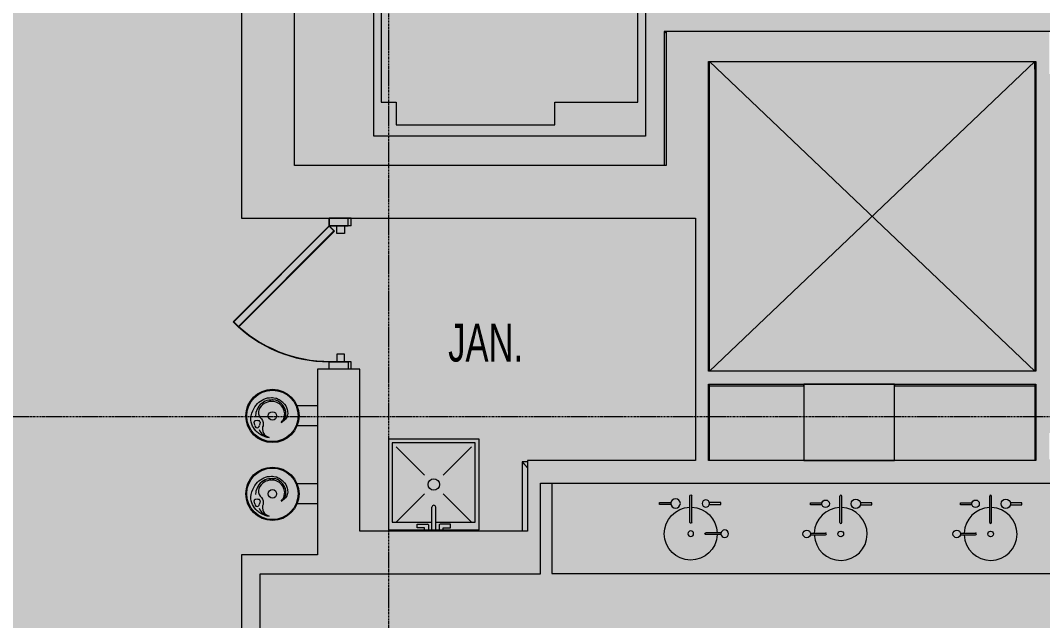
# Model space of a CAD drawing. Header units: inches. Extents: x -203 to 2070, y -968 to 768.
# Drawn here: x 497.1 to 768, y -267.4 to -108.4 of the extents above; entities that cross this region are included whole.
import ezdxf

# ---------------------------------------------------------------- set-up
doc = ezdxf.new("R2010")
doc.units = ezdxf.units.IN
doc.header["$MEASUREMENT"] = 0
doc.linetypes.add('Grid Line 1_2_', pattern=[0.875, 0.5, -0.125, 0.125, -0.125])
for name, color, linetype, lineweight in [('A-Anno-Bldg', 7, 'Continuous', 9), ('A-Bldg-Patt', 7, 'Continuous', 9), ('A-Cols-Bldg', 7, 'Continuous', 9), ('A-DETL-GENF', 92, 'Continuous', 9), ('A-DOOR', 31, 'Continuous', 13), ('A-Door-Exst', 7, 'Continuous', 9), ('A-DOOR-FRAM', 31, 'Continuous', 20), ('A-Flor-Evtr', 7, 'Continuous', 9), ('A-Flor-Pfix-Exst', 7, 'Continuous', 9), ('A-WALL', 113, 'Continuous', 13), ('A-Wall-Exst', 7, 'Continuous', 9), ('A-WALL-PATT', 111, 'Continuous', 13), ('I-WALL', 2, 'Continuous', 13), ('Jenner and Block 7fl_BB_dwg', 8, 'Continuous', 9), ('S-GRID', 1, 'Continuous', 9)]:
    doc.layers.add(name, color=color, linetype=linetype, lineweight=lineweight)
doc.styles.add('Arial Narrow_1', font='ARIALN.TTF', dxfattribs={"width": 0.8, "height": 10})

# ---------------------------------------------------------------- blocks, each defined once
blk = doc.blocks.new('Jenner and Block 7fl_BB_dwg_sink-flat-4-5551905-LEVEL 7 - POWER _ SIGNAL')
at = {"layer": 'A-Flor-Pfix-Exst'}
for p, q in [((8.03, -9.75), (4, -9.75)), ((8.03, -10.25), (4, -10.25)), ((-0.25, -13), (-0.25, -20)), ((0.25, -13), (0.25, -20))]:
    blk.add_line(p, q, dxfattribs=at)
at = {"layer": 'A-Flor-Pfix-Exst', "flags": 128}
for points in [[(-5.22, -17.75), (-8.25, -17.75), (-8.25, -18.25), (-5.22, -18.25)], [(4.97, -17.75), (8, -17.75), (8, -18.25), (4.97, -18.25)]]:
    blk.add_lwpolyline(points, dxfattribs=at)
at = {"layer": 'A-Flor-Pfix-Exst'}
for centre, radius in [((0, -10), 0.75), ((9, -10), 1), ((-4, -18), 1.25), ((4, -18), 1)]:
    blk.add_circle(centre, radius, dxfattribs=at)
for centre, radius, start, end in [((0, -10), 7, 2.0467, 267.9533), ((0, -10), 7, 272.0467, 357.9533), ((4, -10), 0.25, 90, 270), ((0, -13), 0.25, 360, 180), ((0, -20), 0.25, 180, 360)]:
    blk.add_arc(centre, radius, start, end, dxfattribs=at)
blk = doc.blocks.new('Jenner and Block 7fl_BB_dwg_sink-flat-4-5551906-LEVEL 7 - POWER _ SIGNAL')
at = {"layer": 'A-Flor-Pfix-Exst'}
for p, q in [((8.03, -9.75), (4, -9.75)), ((8.03, -10.25), (4, -10.25)), ((-0.25, -13), (-0.25, -20)), ((0.25, -13), (0.25, -20))]:
    blk.add_line(p, q, dxfattribs=at)
at = {"layer": 'A-Flor-Pfix-Exst', "flags": 128}
for points in [[(-5.22, -17.75), (-8.25, -17.75), (-8.25, -18.25), (-5.22, -18.25)], [(4.97, -17.75), (8, -17.75), (8, -18.25), (4.97, -18.25)]]:
    blk.add_lwpolyline(points, dxfattribs=at)
at = {"layer": 'A-Flor-Pfix-Exst'}
for centre, radius in [((0, -10), 0.75), ((9, -10), 1), ((-4, -18), 1.25), ((4, -18), 1)]:
    blk.add_circle(centre, radius, dxfattribs=at)
for centre, radius, start, end in [((0, -10), 7, 2.0467, 267.9533), ((0, -10), 7, 272.0467, 357.9533), ((4, -10), 0.25, 90, 270), ((0, -13), 0.25, 360, 180), ((0, -20), 0.25, 180, 360)]:
    blk.add_arc(centre, radius, start, end, dxfattribs=at)
blk = doc.blocks.new('Jenner and Block 7fl_BB_dwg-4985401-LEVEL 7 - POWER _ SIGNAL')
at = {"layer": 'A-Bldg-Patt'}
blk.add_hatch(color=256, dxfattribs=at).paths.add_polyline_path([(728.74, -224.99), (728.74, -204.81), (704.74, -204.81), (704.74, -224.99)], flags=0)
for p, q in [((728.74, -204.81), (704.74, -204.81)), ((704.74, -204.81), (704.74, -224.99)), ((728.74, -224.99), (728.74, -204.81)), ((704.74, -224.99), (728.74, -224.99))]:
    blk.add_line(p, q, dxfattribs=at)
at = {"layer": 'A-Cols-Bldg'}
for p, q in [((704.74, -204.81), (704.74, -224.99)), ((728.74, -224.99), (728.74, -204.81))]:
    blk.add_line(p, q, dxfattribs=at)
at = {"layer": 'A-Door-Exst'}
for p, q in [((583.97, -162.84), (583.97, -160.84)), ((583.97, -198.84), (583.97, -200.84))]:
    blk.add_line(p, q, dxfattribs=at)
at = {"layer": 'A-Door-Exst', "flags": 128}
for points in [[(578.97, -160.84), (578.97, -162.84), (583.97, -162.84)], [(582.97, -162.84), (582.97, -164.84), (580.97, -164.84), (580.97, -162.84), (582.97, -162.84)], [(582.97, -198.84), (582.97, -196.84), (580.97, -196.84), (580.97, -198.84), (582.97, -198.84)], [(578.97, -200.84), (578.97, -198.84), (583.97, -198.84)]]:
    blk.add_lwpolyline(points, dxfattribs=at)
blk.add_lwpolyline([(578.97, -162.84), (580.38, -164.26), (554.92, -189.71), (553.51, -188.3)], close=True, dxfattribs=at)
at = {"layer": 'A-Door-Exst'}
blk.add_arc((578.97, -162.84), 36, 225.0003, 270.0003, dxfattribs=at)
at = {"layer": 'A-Flor-Evtr'}
for p, q in [((662.73, -24.34), (662.73, -139.09)), ((765.98, -119.34), (679.73, -201.31)), ((765.98, -201.31), (679.73, -119.34))]:
    blk.add_line(p, q, dxfattribs=at)
at = {"layer": 'A-Flor-Evtr', "flags": 128}
for points in [[(662.73, -139.09), (590.73, -139.09), (590.73, -24.34)], [(617.73, -24.34), (617.73, -27.09), (596.73, -27.09), (596.73, -33.09), (592.73, -33.09), (592.73, -130.09), (596.73, -130.09), (596.73, -136.09), (638.73, -136.09), (638.73, -130.09), (660.73, -130.09), (660.73, -33.09), (638.73, -33.09), (638.73, -27.09), (617.73, -27.09), (617.73, -24.34)]]:
    blk.add_lwpolyline(points, dxfattribs=at)
at = {"layer": 'A-Flor-Pfix-Exst'}
for p, q in [((570.42, -210.46), (575.84, -210.46)), ((559.23, -215.67), (559.05, -214.8)), ((560.62, -214.8), (560.46, -215.67)), ((566.21, -214.96), (566.5, -214.59)), ((570.5, -215.71), (575.84, -215.71)), ((604.19, -228.88), (596.66, -221.35)), ((616.66, -221.35), (609.14, -228.88)), ((570.42, -231.09), (575.84, -231.09)), ((559.23, -236.5), (559.05, -235.63)), ((560.62, -235.63), (560.46, -236.5)), ((566.21, -235.79), (566.5, -235.42)), ((604.19, -233.82), (596.66, -241.35)), ((616.66, -241.35), (609.14, -233.82)), ((570.5, -236.34), (575.84, -236.34)), ((606.16, -243.35), (606.16, -237.35)), ((607.16, -243.35), (607.16, -237.35)), ((605.22, -242.07), (605.22, -243.35)), ((608.1, -242.07), (608.1, -243.35))]:
    blk.add_line(p, q, dxfattribs=at)
at = {"layer": 'A-Flor-Pfix-Exst', "flags": 128}
for points in [[(561.61, -208.73), (562.08, -208.53), (562.59, -208.41), (562.81, -208.37), (563.09, -208.36), (563.69, -208.33), (563.94, -208.34), (564.3, -208.39), (564.79, -208.46), (564.96, -208.51), (565.41, -208.71), (565.69, -208.84), (565.95, -208.99), (566.39, -209.32), (566.65, -209.56), (566.78, -209.68), (567.14, -210.08)], [(558.4, -212.49), (558.68, -211.83), (558.97, -211.3), (559.18, -210.92), (559.27, -210.77), (559.6, -210.31), (559.95, -209.91), (560.33, -209.55), (560.73, -209.25), (561.17, -208.97), (561.61, -208.73)], [(564.77, -209.05), (564.64, -209.01), (564.03, -208.96), (563.88, -208.95), (563.46, -208.97), (562.91, -209), (562.39, -209.12), (561.96, -209.27), (561.49, -209.53), (561.05, -209.85), (560.66, -210.18), (560.31, -210.58), (560, -211.08), (559.73, -211.63), (559.66, -211.8), (559.5, -212.3), (559.47, -212.48), (559.39, -213.14)], [(560.54, -211.01), (560.33, -211.45), (560.28, -211.57)], [(561.68, -209.9), (561.25, -210.22), (560.89, -210.58), (560.54, -211.01)], [(566.5, -214.59), (566.61, -214.42), (566.8, -214.09), (566.99, -213.62), (567.04, -213.46), (567.13, -212.97), (567.15, -212.58), (567.14, -212.39), (567.05, -211.86), (566.87, -211.37), (566.64, -210.94), (566.33, -210.52), (565.93, -210.15), (565.77, -210.02), (565.46, -209.82), (564.93, -209.55), (564.23, -209.34), (563.66, -209.34), (563.11, -209.38), (562.59, -209.5), (562.12, -209.67), (561.68, -209.9)], [(567.14, -210.08), (567.41, -210.52), (567.62, -210.95), (567.8, -211.45), (567.9, -211.85), (567.91, -211.99), (567.94, -212.55), (567.88, -212.88), (567.82, -213.17), (567.68, -213.52), (567.35, -214.02), (566.99, -214.42), (566.6, -214.76), (566.21, -214.96), (566.56, -214.68), (566.9, -214.26), (567.22, -213.78), (567.38, -213.42), (567.44, -213.12), (567.48, -212.79), (567.43, -212.24), (567.41, -212), (567.33, -211.7), (567.15, -211.21), (566.94, -210.77), (566.65, -210.34), (566.3, -209.96), (565.88, -209.61), (565.38, -209.3), (564.77, -209.05)], [(558.63, -215.85), (558.42, -215.37), (558.27, -214.87), (558.18, -214.33), (558.15, -214.07), (558.15, -213.76), (558.23, -213.16), (558.4, -212.49)], [(560.28, -211.57), (560.2, -212.09), (560.23, -212.66), (560.38, -213.16), (560.63, -213.6), (560.98, -213.99), (561.25, -214.43), (561.41, -214.88), (561.44, -215.48), (561.4, -215.78), (561.31, -216.11), (561.28, -216.61), (561.27, -216.7), (561.33, -217.28), (561.5, -217.77), (561.83, -218.18), (562.3, -218.52), (562.83, -218.8), (563.03, -218.93), (562.66, -218.89), (562.48, -218.86), (561.95, -218.69), (561.79, -218.64), (561.35, -218.44), (561, -218.26), (560.8, -218.16), (560.33, -217.82), (560.09, -217.64), (559.87, -217.46), (559.5, -217.1)], [(559.5, -217.1), (559.17, -216.69), (558.87, -216.26), (558.63, -215.85)], [(607.16, -241.35), (617.66, -241.35), (617.66, -220.35), (595.66, -220.35), (595.66, -241.35), (606.16, -241.35)], [(562.3, -239.35), (562.83, -239.64), (563.03, -239.76), (562.66, -239.72), (562.48, -239.69), (561.95, -239.53), (561.79, -239.47), (561.35, -239.27), (561, -239.09), (560.8, -238.99), (560.33, -238.65), (560.09, -238.47), (559.87, -238.29), (559.5, -237.93), (559.17, -237.53), (558.87, -237.09), (558.63, -236.68), (558.42, -236.2), (558.27, -235.7), (558.18, -235.17), (558.15, -234.9), (558.15, -234.59), (558.23, -233.99), (558.4, -233.32), (558.68, -232.66), (558.97, -232.13), (559.18, -231.75), (559.27, -231.61), (559.6, -231.14), (559.95, -230.74), (560.33, -230.38), (560.73, -230.08)], [(565.95, -229.82), (566.39, -230.16), (566.65, -230.39), (566.78, -230.51), (567.14, -230.91), (567.41, -231.35), (567.62, -231.79), (567.8, -232.29), (567.9, -232.69), (567.91, -232.82), (567.94, -233.38), (567.88, -233.71), (567.82, -234), (567.68, -234.36), (567.35, -234.85), (566.99, -235.25), (566.6, -235.59), (566.21, -235.79), (566.56, -235.51), (566.9, -235.09), (567.22, -234.61), (567.38, -234.25), (567.44, -233.95), (567.48, -233.62), (567.43, -233.07), (567.41, -232.83), (567.33, -232.53), (567.15, -232.05), (566.94, -231.6), (566.65, -231.18), (566.3, -230.8), (565.88, -230.44), (565.38, -230.13), (564.77, -229.88), (564.64, -229.84), (564.03, -229.8), (563.88, -229.78), (563.46, -229.8), (562.91, -229.83), (562.39, -229.95), (561.96, -230.1), (561.49, -230.36), (561.05, -230.68), (560.66, -231.02), (560.31, -231.42), (560, -231.91), (559.73, -232.46), (559.66, -232.63), (559.5, -233.13), (559.47, -233.31), (559.39, -233.97)], [(566.5, -235.42), (566.61, -235.26), (566.8, -234.92), (566.99, -234.45), (567.04, -234.3), (567.13, -233.81), (567.15, -233.41), (567.14, -233.23), (567.05, -232.69), (566.87, -232.2), (566.64, -231.77), (566.33, -231.35), (565.93, -230.99), (565.77, -230.85), (565.46, -230.65), (564.93, -230.38), (564.23, -230.17), (563.66, -230.17), (563.11, -230.21), (562.59, -230.33), (562.12, -230.5), (561.68, -230.74), (561.25, -231.05), (560.89, -231.41), (560.54, -231.85), (560.33, -232.28), (560.28, -232.4), (560.2, -232.92), (560.23, -233.49), (560.38, -233.99), (560.63, -234.44), (560.98, -234.83), (561.25, -235.27), (561.41, -235.71), (561.44, -236.31), (561.4, -236.61), (561.31, -236.95), (561.28, -237.45), (561.27, -237.53), (561.33, -238.11), (561.5, -238.6), (561.83, -239.01), (562.3, -239.35)], [(560.73, -230.08), (561.17, -229.8), (561.61, -229.56), (562.08, -229.36), (562.59, -229.24)], [(562.59, -229.24), (562.81, -229.21), (563.09, -229.19), (563.69, -229.16), (563.94, -229.17), (564.3, -229.22), (564.79, -229.3), (564.96, -229.34), (565.41, -229.54), (565.69, -229.67), (565.95, -229.82)], [(637.98, -230.99), (637.98, -254.95), (790.98, -254.95)], [(604.22, -243.35), (604.22, -242.85), (602.22, -242.85), (602.22, -241.85), (605, -241.85)], [(609.1, -243.35), (609.1, -242.85), (611.1, -242.85), (611.1, -241.85), (608.32, -241.85)]]:
    blk.add_lwpolyline(points, dxfattribs=at)
blk.add_lwpolyline([(594.66, -219.35), (594.66, -243.35), (618.66, -243.35), (618.66, -219.35)], close=True, dxfattribs=at)
at = {"layer": 'A-Flor-Pfix-Exst'}
for centre, radius in [((563.9, -213.18), 7.06), ((563.9, -213.18), 6.81), ((563.9, -213.18), 1.12), ((563.9, -233.81), 7.06), ((563.9, -233.81), 6.81), ((606.66, -231.35), 1.5), ((563.9, -233.81), 1.12)]:
    blk.add_circle(centre, radius, dxfattribs=at)
for centre, radius, start, end in [((559.3, -214.75), 0.25, 107.3221, 191.1821), ((559.83, -216.46), 2.04, 72.5832, 107.3221), ((559.84, -215.69), 0.615, 178.7302, 1.2698), ((560.37, -214.75), 0.25, 349.6192, 72.5832), ((563.81, -215.24), 3.77, 204.5495, 258.0105), ((559.3, -235.58), 0.25, 107.3221, 191.1821), ((559.83, -237.3), 2.04, 72.5832, 107.3221), ((560.37, -235.59), 0.25, 349.6192, 72.5832), ((559.84, -236.52), 0.615, 178.7302, 1.2698), ((563.81, -236.08), 3.77, 204.5495, 258.0105), ((606.66, -237.35), 0.5, 0, 180), ((605, -242.07), 0.215, 360, 90), ((608.32, -242.07), 0.215, 90, 180)]:
    blk.add_arc(centre, radius, start, end, dxfattribs=at)
at = {"layer": 'A-Wall-Exst'}
blk.add_line((765.98, -119.34), (765.98, -201.31), dxfattribs=at)
at = {"layer": 'A-Wall-Exst', "flags": 128}
for points in [[(668.23, -111.34), (667.73, -111.34), (667.73, -146.84)], [(679.48, -160.84), (679.73, -160.84), (679.73, -119.34)], [(765.98, -119.34), (765.98, -121.34), (766.24, -121.34)], [(679.73, -201.31), (679.73, -160.84), (679.48, -160.84)], [(679.73, -224.99), (679.73, -205.22), (704.74, -205.22), (704.74, -204.81)], [(728.74, -204.81), (728.74, -205.2), (765.98, -205.2), (765.98, -217.72), (765.98, -224.99)], [(631.48, -225.31), (630.11, -225.31), (630.11, -243.74)]]:
    blk.add_lwpolyline(points, dxfattribs=at)
at = {"layer": 'A-WALL-PATT', "color": 7, "lineweight": 9}
for p, q in [((765.98, -121.34), (765.98, -119.34)), ((679.48, -160.84), (679.73, -160.84)), ((704.74, -204.81), (704.74, -205.22)), ((728.74, -205.2), (728.74, -204.81))]:
    blk.add_line(p, q, dxfattribs=at)
at = {"layer": 'A-WALL-PATT', "color": 7, "lineweight": 9, "flags": 128}
for points in [[(668.23, -111.68), (667.73, -111.34)], [(679.48, -160.55), (679.73, -160.84)], [(679.59, -204.81), (679.73, -205.22)], [(766.12, -204.81), (765.98, -205.2)], [(766.24, -217.89), (765.98, -217.72)]]:
    blk.add_lwpolyline(points, close=True, dxfattribs=at)
blk.add_lwpolyline([(631.46, -226.88), (630.11, -225.31), (631.48, -226.9)], dxfattribs=at)
at = {"extrusion": (0, 0, -1), "zscale": -1, "rotation": 180.0029190220061}
blk.add_blockref('Jenner and Block 7fl_BB_dwg_sink-flat-4-5551906-LEVEL 7 - POWER _ SIGNAL', (-674.75, -254.37), dxfattribs=at)
at = {"rotation": 180.0029190220061}
for p in [(714.5, -254.45), (754.23, -254.45)]:
    blk.add_blockref('Jenner and Block 7fl_BB_dwg_sink-flat-4-5551905-LEVEL 7 - POWER _ SIGNAL', p, dxfattribs=at)
at = {"layer": 'A-Anno-Bldg', "insert": (610.48, -188.77), "char_height": 10, "width": 23.5536, "attachment_point": 1, "line_spacing_factor": 0.968573, "style": 'Arial Narrow_1'}
blk.add_mtext('JAN.', dxfattribs=at)
blk = doc.blocks.new('Single Flush - OTJ_SOLIDFLUSH_ALUM-5493999-LEVEL 7 - POWER _ SIGNAL')
at = {"layer": 'A-DOOR', "color": 8, "lineweight": 20}
for p, q in [((-7.42, 27.82), (-8.65, 26.59)), ((17.91, 2.5), (-7.42, 27.82)), ((-8.65, 26.59), (16.67, 1.26)), ((16.67, 1.26), (17.91, 2.5))]:
    blk.add_line(p, q, dxfattribs=at)
at = {"layer": 'A-DOOR', "color": 55, "lineweight": 9}
blk.add_arc((17.91, 2.5), 35.81, 135, 180.5, dxfattribs=at)
at = {"layer": 'A-DOOR-FRAM', "color": 8}
for p, q in [((-20, -3.25), (-20, 2.5)), ((-20, 2.5), (-18, 2.5)), ((-18, -3.25), (-18, 2.5)), ((18, -3.25), (18, 2.5)), ((18, 2.5), (20, 2.5)), ((20, -3.25), (20, 2.5)), ((-20, -3.25), (-18, -3.25)), ((18, -3.25), (20, -3.25))]:
    blk.add_line(p, q, dxfattribs=at)
blk = doc.blocks.new('Jenner and Block 7fl_BB_dwg-V54-LEVEL 7 - POWER _ SIGNAL')
at = {"layer": 'A-Bldg-Patt'}
blk.add_hatch(color=256, dxfattribs=at).paths.add_polyline_path([(728.74, -224.99), (728.74, -204.81), (704.74, -204.81), (704.74, -224.99)], flags=0)
for p, q in [((728.74, -204.81), (704.74, -204.81)), ((704.74, -204.81), (704.74, -224.99)), ((728.74, -224.99), (728.74, -204.81)), ((704.74, -224.99), (728.74, -224.99))]:
    blk.add_line(p, q, dxfattribs=at)
at = {"layer": 'A-Cols-Bldg'}
for p, q in [((704.74, -204.81), (704.74, -224.99)), ((728.74, -224.99), (728.74, -204.81))]:
    blk.add_line(p, q, dxfattribs=at)
at = {"layer": 'A-Door-Exst'}
for p, q in [((583.97, -162.84), (583.97, -160.84)), ((583.97, -198.84), (583.97, -200.84))]:
    blk.add_line(p, q, dxfattribs=at)
at = {"layer": 'A-Door-Exst', "flags": 128}
for points in [[(578.97, -160.84), (578.97, -162.84), (583.97, -162.84)], [(582.97, -162.84), (582.97, -164.84), (580.97, -164.84), (580.97, -162.84), (582.97, -162.84)], [(582.97, -198.84), (582.97, -196.84), (580.97, -196.84), (580.97, -198.84), (582.97, -198.84)], [(578.97, -200.84), (578.97, -198.84), (583.97, -198.84)]]:
    blk.add_lwpolyline(points, dxfattribs=at)
blk.add_lwpolyline([(578.97, -162.84), (580.38, -164.26), (554.92, -189.71), (553.51, -188.3)], close=True, dxfattribs=at)
at = {"layer": 'A-Door-Exst'}
blk.add_arc((578.97, -162.84), 36, 225.0003, 270.0003, dxfattribs=at)
at = {"layer": 'A-Flor-Evtr'}
for p, q in [((662.73, -24.34), (662.73, -139.09)), ((765.98, -119.34), (679.73, -201.31)), ((765.98, -201.31), (679.73, -119.34))]:
    blk.add_line(p, q, dxfattribs=at)
at = {"layer": 'A-Flor-Evtr', "flags": 128}
for points in [[(662.73, -139.09), (590.73, -139.09), (590.73, -24.34)], [(617.73, -24.34), (617.73, -27.09), (596.73, -27.09), (596.73, -33.09), (592.73, -33.09), (592.73, -130.09), (596.73, -130.09), (596.73, -136.09), (638.73, -136.09), (638.73, -130.09), (660.73, -130.09), (660.73, -33.09), (638.73, -33.09), (638.73, -27.09), (617.73, -27.09), (617.73, -24.34)]]:
    blk.add_lwpolyline(points, dxfattribs=at)
at = {"layer": 'A-Flor-Pfix-Exst'}
for p, q in [((570.42, -210.46), (575.84, -210.46)), ((559.23, -215.67), (559.05, -214.8)), ((560.62, -214.8), (560.46, -215.67)), ((566.21, -214.96), (566.5, -214.59)), ((570.5, -215.71), (575.84, -215.71)), ((604.19, -228.88), (596.66, -221.35)), ((616.66, -221.35), (609.14, -228.88)), ((570.42, -231.09), (575.84, -231.09)), ((559.23, -236.5), (559.05, -235.63)), ((560.62, -235.63), (560.46, -236.5)), ((566.21, -235.79), (566.5, -235.42)), ((604.19, -233.82), (596.66, -241.35)), ((616.66, -241.35), (609.14, -233.82)), ((570.5, -236.34), (575.84, -236.34)), ((606.16, -243.35), (606.16, -237.35)), ((607.16, -243.35), (607.16, -237.35)), ((605.22, -242.07), (605.22, -243.35)), ((608.1, -242.07), (608.1, -243.35))]:
    blk.add_line(p, q, dxfattribs=at)
at = {"layer": 'A-Flor-Pfix-Exst', "flags": 128}
for points in [[(561.61, -208.73), (562.08, -208.53), (562.59, -208.41), (562.81, -208.37), (563.09, -208.36), (563.69, -208.33), (563.94, -208.34), (564.3, -208.39), (564.79, -208.46), (564.96, -208.51), (565.41, -208.71), (565.69, -208.84), (565.95, -208.99), (566.39, -209.32), (566.65, -209.56), (566.78, -209.68), (567.14, -210.08)], [(558.4, -212.49), (558.68, -211.83), (558.97, -211.3), (559.18, -210.92), (559.27, -210.77), (559.6, -210.31), (559.95, -209.91), (560.33, -209.55), (560.73, -209.25), (561.17, -208.97), (561.61, -208.73)], [(564.77, -209.05), (564.64, -209.01), (564.03, -208.96), (563.88, -208.95), (563.46, -208.97), (562.91, -209), (562.39, -209.12), (561.96, -209.27), (561.49, -209.53), (561.05, -209.85), (560.66, -210.18), (560.31, -210.58), (560, -211.08), (559.73, -211.63), (559.66, -211.8), (559.5, -212.3), (559.47, -212.48), (559.39, -213.14)], [(560.54, -211.01), (560.33, -211.45), (560.28, -211.57)], [(561.68, -209.9), (561.25, -210.22), (560.89, -210.58), (560.54, -211.01)], [(566.5, -214.59), (566.61, -214.42), (566.8, -214.09), (566.99, -213.62), (567.04, -213.46), (567.13, -212.97), (567.15, -212.58), (567.14, -212.39), (567.05, -211.86), (566.87, -211.37), (566.64, -210.94), (566.33, -210.52), (565.93, -210.15), (565.77, -210.02), (565.46, -209.82), (564.93, -209.55), (564.23, -209.34), (563.66, -209.34), (563.11, -209.38), (562.59, -209.5), (562.12, -209.67), (561.68, -209.9)], [(567.14, -210.08), (567.41, -210.52), (567.62, -210.95), (567.8, -211.45), (567.9, -211.85), (567.91, -211.99), (567.94, -212.55), (567.88, -212.88), (567.82, -213.17), (567.68, -213.52), (567.35, -214.02), (566.99, -214.42), (566.6, -214.76), (566.21, -214.96), (566.56, -214.68), (566.9, -214.26), (567.22, -213.78), (567.38, -213.42), (567.44, -213.12), (567.48, -212.79), (567.43, -212.24), (567.41, -212), (567.33, -211.7), (567.15, -211.21), (566.94, -210.77), (566.65, -210.34), (566.3, -209.96), (565.88, -209.61), (565.38, -209.3), (564.77, -209.05)], [(558.63, -215.85), (558.42, -215.37), (558.27, -214.87), (558.18, -214.33), (558.15, -214.07), (558.15, -213.76), (558.23, -213.16), (558.4, -212.49)], [(560.28, -211.57), (560.2, -212.09), (560.23, -212.66), (560.38, -213.16), (560.63, -213.6), (560.98, -213.99), (561.25, -214.43), (561.41, -214.88), (561.44, -215.48), (561.4, -215.78), (561.31, -216.11), (561.28, -216.61), (561.27, -216.7), (561.33, -217.28), (561.5, -217.77), (561.83, -218.18), (562.3, -218.52), (562.83, -218.8), (563.03, -218.93), (562.66, -218.89), (562.48, -218.86), (561.95, -218.69), (561.79, -218.64), (561.35, -218.44), (561, -218.26), (560.8, -218.16), (560.33, -217.82), (560.09, -217.64), (559.87, -217.46), (559.5, -217.1)], [(559.5, -217.1), (559.17, -216.69), (558.87, -216.26), (558.63, -215.85)], [(607.16, -241.35), (617.66, -241.35), (617.66, -220.35), (595.66, -220.35), (595.66, -241.35), (606.16, -241.35)], [(562.3, -239.35), (562.83, -239.64), (563.03, -239.76), (562.66, -239.72), (562.48, -239.69), (561.95, -239.53), (561.79, -239.47), (561.35, -239.27), (561, -239.09), (560.8, -238.99), (560.33, -238.65), (560.09, -238.47), (559.87, -238.29), (559.5, -237.93), (559.17, -237.53), (558.87, -237.09), (558.63, -236.68), (558.42, -236.2), (558.27, -235.7), (558.18, -235.17), (558.15, -234.9), (558.15, -234.59), (558.23, -233.99), (558.4, -233.32), (558.68, -232.66), (558.97, -232.13), (559.18, -231.75), (559.27, -231.61), (559.6, -231.14), (559.95, -230.74), (560.33, -230.38), (560.73, -230.08)], [(565.95, -229.82), (566.39, -230.16), (566.65, -230.39), (566.78, -230.51), (567.14, -230.91), (567.41, -231.35), (567.62, -231.79), (567.8, -232.29), (567.9, -232.69), (567.91, -232.82), (567.94, -233.38), (567.88, -233.71), (567.82, -234), (567.68, -234.36), (567.35, -234.85), (566.99, -235.25), (566.6, -235.59), (566.21, -235.79), (566.56, -235.51), (566.9, -235.09), (567.22, -234.61), (567.38, -234.25), (567.44, -233.95), (567.48, -233.62), (567.43, -233.07), (567.41, -232.83), (567.33, -232.53), (567.15, -232.05), (566.94, -231.6), (566.65, -231.18), (566.3, -230.8), (565.88, -230.44), (565.38, -230.13), (564.77, -229.88), (564.64, -229.84), (564.03, -229.8), (563.88, -229.78), (563.46, -229.8), (562.91, -229.83), (562.39, -229.95), (561.96, -230.1), (561.49, -230.36), (561.05, -230.68), (560.66, -231.02), (560.31, -231.42), (560, -231.91), (559.73, -232.46), (559.66, -232.63), (559.5, -233.13), (559.47, -233.31), (559.39, -233.97)], [(566.5, -235.42), (566.61, -235.26), (566.8, -234.92), (566.99, -234.45), (567.04, -234.3), (567.13, -233.81), (567.15, -233.41), (567.14, -233.23), (567.05, -232.69), (566.87, -232.2), (566.64, -231.77), (566.33, -231.35), (565.93, -230.99), (565.77, -230.85), (565.46, -230.65), (564.93, -230.38), (564.23, -230.17), (563.66, -230.17), (563.11, -230.21), (562.59, -230.33), (562.12, -230.5), (561.68, -230.74), (561.25, -231.05), (560.89, -231.41), (560.54, -231.85), (560.33, -232.28), (560.28, -232.4), (560.2, -232.92), (560.23, -233.49), (560.38, -233.99), (560.63, -234.44), (560.98, -234.83), (561.25, -235.27), (561.41, -235.71), (561.44, -236.31), (561.4, -236.61), (561.31, -236.95), (561.28, -237.45), (561.27, -237.53), (561.33, -238.11), (561.5, -238.6), (561.83, -239.01), (562.3, -239.35)], [(560.73, -230.08), (561.17, -229.8), (561.61, -229.56), (562.08, -229.36), (562.59, -229.24)], [(562.59, -229.24), (562.81, -229.21), (563.09, -229.19), (563.69, -229.16), (563.94, -229.17), (564.3, -229.22), (564.79, -229.3), (564.96, -229.34), (565.41, -229.54), (565.69, -229.67), (565.95, -229.82)], [(637.98, -230.99), (637.98, -254.95), (790.98, -254.95)], [(604.22, -243.35), (604.22, -242.85), (602.22, -242.85), (602.22, -241.85), (605, -241.85)], [(609.1, -243.35), (609.1, -242.85), (611.1, -242.85), (611.1, -241.85), (608.32, -241.85)]]:
    blk.add_lwpolyline(points, dxfattribs=at)
blk.add_lwpolyline([(594.66, -219.35), (594.66, -243.35), (618.66, -243.35), (618.66, -219.35)], close=True, dxfattribs=at)
at = {"layer": 'A-Flor-Pfix-Exst'}
for centre, radius in [((563.9, -213.18), 7.06), ((563.9, -213.18), 6.81), ((563.9, -213.18), 1.12), ((563.9, -233.81), 7.06), ((563.9, -233.81), 6.81), ((606.66, -231.35), 1.5), ((563.9, -233.81), 1.12)]:
    blk.add_circle(centre, radius, dxfattribs=at)
for centre, radius, start, end in [((559.3, -214.75), 0.25, 107.3221, 191.1821), ((559.83, -216.46), 2.04, 72.5832, 107.3221), ((559.84, -215.69), 0.615, 178.7302, 1.2698), ((560.37, -214.75), 0.25, 349.6192, 72.5832), ((563.81, -215.24), 3.77, 204.5495, 258.0105), ((559.3, -235.58), 0.25, 107.3221, 191.1821), ((559.83, -237.3), 2.04, 72.5832, 107.3221), ((560.37, -235.59), 0.25, 349.6192, 72.5832), ((559.84, -236.52), 0.615, 178.7302, 1.2698), ((563.81, -236.08), 3.77, 204.5495, 258.0105), ((606.66, -237.35), 0.5, 0, 180), ((605, -242.07), 0.215, 360, 90), ((608.32, -242.07), 0.215, 90, 180)]:
    blk.add_arc(centre, radius, start, end, dxfattribs=at)
at = {"layer": 'A-Wall-Exst'}
blk.add_line((765.98, -119.34), (765.98, -201.31), dxfattribs=at)
at = {"layer": 'A-Wall-Exst', "flags": 128}
for points in [[(668.23, -111.34), (667.73, -111.34), (667.73, -146.84)], [(679.48, -160.84), (679.73, -160.84), (679.73, -119.34)], [(765.98, -119.34), (765.98, -121.34), (766.24, -121.34)], [(679.73, -201.31), (679.73, -160.84), (679.48, -160.84)], [(679.73, -224.99), (679.73, -205.22), (704.74, -205.22), (704.74, -204.81)], [(728.74, -204.81), (728.74, -205.2), (765.98, -205.2), (765.98, -217.72), (765.98, -224.99)], [(631.48, -225.31), (630.11, -225.31), (630.11, -243.74)]]:
    blk.add_lwpolyline(points, dxfattribs=at)
at = {"layer": 'A-WALL-PATT', "color": 7, "lineweight": 9}
for p, q in [((765.98, -121.34), (765.98, -119.34)), ((679.48, -160.84), (679.73, -160.84)), ((704.74, -204.81), (704.74, -205.22)), ((728.74, -205.2), (728.74, -204.81))]:
    blk.add_line(p, q, dxfattribs=at)
at = {"layer": 'A-WALL-PATT', "color": 7, "lineweight": 9, "flags": 128}
for points in [[(668.23, -111.68), (667.73, -111.34)], [(679.48, -160.55), (679.73, -160.84)], [(679.59, -204.81), (679.73, -205.22)], [(766.12, -204.81), (765.98, -205.2)], [(766.24, -217.89), (765.98, -217.72)]]:
    blk.add_lwpolyline(points, close=True, dxfattribs=at)
blk.add_lwpolyline([(631.46, -226.88), (630.11, -225.31), (631.48, -226.9)], dxfattribs=at)
at = {"extrusion": (0, 0, -1), "zscale": -1, "rotation": 180.0029190220061}
blk.add_blockref('Jenner and Block 7fl_BB_dwg_sink-flat-4-5551906-LEVEL 7 - POWER _ SIGNAL', (-674.75, -254.37), dxfattribs=at)
at = {"rotation": 180.0029190220061}
for p in [(714.5, -254.45), (754.23, -254.45)]:
    blk.add_blockref('Jenner and Block 7fl_BB_dwg_sink-flat-4-5551905-LEVEL 7 - POWER _ SIGNAL', p, dxfattribs=at)
at = {"layer": 'A-Anno-Bldg', "insert": (610.48, -188.77), "char_height": 10, "width": 23.5536, "attachment_point": 1, "line_spacing_factor": 0.968573, "style": 'Arial Narrow_1'}
blk.add_mtext('JAN.', dxfattribs=at)

msp = doc.modelspace()

# ---------------------------------------------------------------- hatches: boundary and pattern name
at = {"layer": 'A-DETL-GENF'}
h = msp.add_hatch(color=9, dxfattribs=at)
h.paths.add_polyline_path([(131.76, -847.99), (290.74, -780.5), (225.6, -627.04), (211.09, -633.2), (209.28, -628.94), (209.42, -628.88), (203.59, -616.37), (207.78, -614.42), (213.68, -627.08), (295.77, -592.23), (297.58, -596.49), (229.86, -625.23), (295, -778.69), (401.08, -733.65), (335.95, -580.2), (334.4, -580.86), (332.59, -576.6), (420.96, -539.09), (422.76, -543.35), (340.21, -578.39), (405.34, -731.84), (511.69, -686.69), (511.69, -619.13), (494.67, -619.13), (494.67, -614.13), (492.17, -614.13), (492.17, -540), (465.42, -540), (465.42, -525.24), (459.58, -527.72), (457.78, -523.46), (465.42, -520.22), (465.42, -507.38), (497.17, -507.38), (497.17, -511.56), (497.67, -511.56), (497.67, -516.56), (497.17, -516.56), (497.17, -614.13), (658.09, -614.13), (718.7, -588.4), (718.7, -513.05), (720.73, -513.05), (720.73, -508.94), (744.73, -508.94), (744.73, -513.19), (757.98, -510.06), (757.98, -505.44), (677.12, -505.36), (677.12, -505.44), (626.98, -505.44), (626.98, -505.32), (560.67, -505.32), (560.67, -516.56), (537.67, -516.56), (537.67, -511.56), (555.67, -511.56), (555.67, -395.31), (560.67, -395.31), (560.67, -438.44), (560.17, -438.44), (560.17, -441.94), (560.67, -441.94), (560.67, -498.32), (619.98, -498.32), (619.98, -477.94), (626.98, -477.94), (626.98, -501.94), (757.98, -501.94), (757.98, -376.94), (625.46, -376.94), (625.46, -433.44), (624.19, -433.44), (624.19, -433.94), (625.46, -433.94), (625.46, -441.94), (600.17, -441.94), (600.17, -438.44), (621.96, -438.44), (621.96, -303.25), (601.17, -303.25), (601.17, -299.75), (634.61, -299.75), (634.61, -357.01), (793.96, -357.01), (793.96, -230.99), (634.98, -230.99), (634.98, -254.99), (560.67, -254.98), (560.67, -299.75), (561.17, -299.75), (561.17, -303.25), (560.67, -303.25), (560.67, -346.75), (555.67, -346.75), (555.67, -249.98), (575.84, -249.98), (575.84, -200.84), (587.09, -200.84), (587.09, -243.74), (631.48, -243.74), (631.48, -224.99), (675.98, -224.99), (675.98, -160.84), (555.74, -160.84), (555.74, 0.66), (596.73, 0.66), (596.73, -16.34), (638.73, -16.34), (638.73, 0.66), (700.73, 0.66), (700.73, -16.34), (742.73, -16.34), (742.73, 0.66), (804.73, 0.66), (804.73, -16.34), (846.73, -16.34), (846.73, 0.66), (908.73, 0.66), (908.73, -16.34), (950.73, -16.34), (950.73, 0.66), (993.73, 0.66), (993.73, -121.74), (988.73, -121.74), (988.73, -121.34), (980.11, -121.34), (980.11, -122.59), (769.74, -122.59), (769.74, -217.72), (963.74, -217.72), (963.74, -199.94), (988.73, -199.94), (988.73, -161.74), (993.73, -161.74), (993.73, -227.33), (968.74, -227.33), (968.74, -227.44), (963.74, -227.44), (963.74, -224.72), (769.74, -224.72), (769.74, -224.99), (799.96, -224.99), (799.96, -303.86), (963.74, -303.86), (963.74, -267.44), (968.74, -267.44), (968.74, -343.74), (1450.3, -343.74), (1450.3, -347.49), (1376.3, -347.49), (1376.3, -524.65), (1491.98, -524.65), (1491.98, -347.49), (1490.3, -347.49), (1490.3, -343.74), (1499.3, -343.74), (1499.3, -347.49), (1496.61, -347.49), (1496.61, -524.65), (1723.7, -524.65), (1723.7, -377.36), (1552.61, -377.36), (1552.61, -347.49), (1539.3, -347.49), (1539.3, -343.74), (1552.61, -343.74), (1552.61, 339.9), (1723.3, 339.9), (1723.3, 351.59), (1731.86, 351.59), (1731.86, 355.59), (1736.48, 355.59), (1736.48, 351.59), (1910.23, 351.59), (1910.23, 580.43), (-120.35, 580.43), (-120.35, 406.96), (53.87, 406.96), (53.87, 426.96), (70.73, 426.96), (70.73, 422.34), (58.49, 422.34), (58.49, 402.34), (58.05, 402.34), (58.05, 327.65), (54.3, 327.65), (54.3, 402.34), (-120.35, 402.34), (-120.35, 286.96), (54.3, 286.96), (54.3, 287.65), (58.05, 287.65), (58.05, 279.65), (54.3, 279.65), (54.3, 282.34), (-120.35, 282.34), (-120.35, 166.96), (54.3, 166.96), (54.3, 239.65), (58.05, 239.65), (58.05, 160.65), (54.3, 160.65), (54.3, 162.34), (-120.35, 162.34), (-120.35, 0.55), (-80.76, 0.55), (-80.76, -12.89), (54.3, -12.89), (54.3, 120.65), (58.05, 120.65), (58.05, -20.2), (54.3, -20.2), (54.3, -17.52), (-80.76, -17.52), (-80.76, -30.95), (-120.35, -30.95), (-120.35, -193.04), (54.3, -193.04), (54.3, -60.2), (58.05, -60.2), (58.05, -218.21), (72.52, -252.29), (69.07, -253.76), (54.3, -218.97), (54.3, -197.66), (-120.35, -197.66), (-120.35, -254.17), (-74.96, -361.1), (84.5, -290.1), (84.7, -290.58), (88.16, -289.11), (140.82, -413.14), (137.36, -414.61), (86.31, -294.36), (-73.15, -365.35), (42.67, -638.13), (201.92, -566.67), (175.4, -504.2), (178.85, -502.74), (207.15, -569.39), (190.31, -576.95), (190.88, -578.17), (186.68, -580.12), (186.09, -578.85), (44.47, -642.39), (120.79, -822.14)], flags=0)
h.paths.add_polyline_path([(225.76, -805.76), (216.38, -783.67), (238.47, -774.29), (247.85, -796.38), (232.98, -802.69)], flags=0)
h.paths.add_polyline_path([(446.67, -711.97), (437.29, -689.88), (459.38, -680.5), (468.76, -702.59), (455.33, -708.29)], flags=0)
h.paths.add_polyline_path([(516.31, -684.73), (893.34, -524.65), (967.94, -524.65), (967.94, -523.31), (944.23, -523.31), (944.23, -523.6), (744.73, -523.6), (744.73, -532.94), (723.7, -532.94), (723.7, -561.42), (744.73, -561.42), (744.73, -585.42), (723.7, -585.42), (723.7, -591.71), (659.11, -619.13), (590.81, -619.13), (590.81, -647.06), (516.73, -647.06), (516.73, -643.56), (587.31, -643.56), (587.31, -619.13), (516.31, -619.13), (516.31, -647.06)], flags=0)
h.paths.add_polyline_path([(262.35, -545.88), (246.3, -508.06), (353.1, -462.71), (227.52, -166.92), (120.79, -212.45), (111.01, -189.4), (111.01, 5.62), (114.76, 5.62), (114.76, -27.82), (206.98, -27.82), (206.98, 5.62), (253.21, 5.62), (256.4, 0.1), (258.31, 0.1), (258.31, -3.4), (257.26, -3.4), (257.26, -33.09), (236.48, -33.09), (236.48, -149.24), (377.3, -149.23), (377.29, -3.4), (298.31, -3.4), (298.31, 0.1), (494.79, 0.1), (494.79, -99.48), (491.3, -99.48), (491.29, -3.4), (380.79, -3.4), (380.8, -149.23), (491.3, -149.22), (491.31, -139.48), (494.8, -139.48), (494.81, -201.31), (491.31, -201.31), (491.3, -152.72), (236.48, -152.74), (236.48, -179.07), (297.94, -323.84), (491.32, -323.82), (491.32, -321.75), (494.82, -321.75), (494.83, -446.72), (415.96, -480.36), (414.59, -477.14), (491.33, -444.4), (491.32, -327.32), (299.43, -327.34), (370.94, -495.76), (377.8, -492.83), (379.17, -496.05), (369.08, -500.35), (354.47, -465.93), (287.28, -494.46), (301.97, -529.06), (263.06, -545.58)], flags=0)
h.paths.add_polyline_path([(263.06, -541.78), (297.38, -527.21), (284.06, -495.83), (271.83, -501.02), (281.21, -523.11), (259.11, -532.49), (262.35, -540.12)], flags=0)
h.paths.add_polyline_path([(3.31, -538.98), (-6.07, -516.89), (16.02, -507.51), (19.36, -515.37), (155.59, -457.53), (153, -451.43), (156.45, -449.96), (163.22, -465.92), (159.77, -467.38), (157.39, -461.78), (21.16, -519.62), (25.4, -529.6), (16.02, -533.58)], flags=0)
h.paths.add_polyline_path([(492.17, -535.38), (492.17, -532.94), (471.73, -532.94), (471.73, -512), (470.05, -512), (470.05, -535.38), (471.73, -535.38)], flags=0)
h.paths.add_polyline_path([(1542.73, -523.31), (1542.73, -499.31), (1566.73, -499.31), (1566.73, -523.31), (1552.61, -523.31)], flags=0)
h.paths.add_polyline_path([(895.22, -520.1), (940.73, -520.1), (940.73, -497.31), (963.74, -497.31), (963.74, -457.44), (946.48, -457.44), (946.48, -308.86), (799.96, -308.86), (799.96, -363.01), (625.46, -363.01), (625.46, -370.94), (763.98, -370.94), (763.98, -513.56), (744.73, -513.56), (744.73, -520.1), (894.33, -520.1)], flags=0)
h.paths.add_polyline_path([(963.74, -452.44), (963.74, -308.86), (951.48, -308.86), (951.48, -452.44)], flags=0)
h.paths.add_polyline_path([(626.18, -357.01), (631.11, -357.01), (631.11, -303.25), (625.46, -303.25), (625.46, -357.01)], flags=0)
h.paths.add_polyline_path([(1130.73, -287.8), (1048.58, -287.8), (1048.57, -116.84), (1052.07, -116.84), (1052.07, -120.24), (1162.56, -120.21), (1162.56, -3.4), (1052.06, -3.4), (1052.05, -76.84), (1048.57, -76.84), (1048.56, 0.1), (1491.14, 0.1), (1491.14, -77.99), (1487.64, -77.99), (1487.64, -3.4), (1268.73, -3.4), (1268.73, -29.34), (1240.73, -29.34), (1240.73, -3.4), (1166.06, -3.4), (1166.06, -120.24), (1487.64, -120.24), (1487.64, -117.99), (1491.14, -117.99), (1491.14, -287.8), (1483.46, -287.8), (1483.46, -284.3), (1487.64, -284.3), (1487.64, -123.74), (1052.07, -123.74), (1052.08, -284.3), (1443.46, -284.3), (1443.46, -287.8), (1133.48, -287.8)], flags=0)
h.paths.add_polyline_path([(491.32, -281.75), (491.31, -225.31), (471.73, -225.31), (471.73, -201.31), (494.81, -201.31), (494.82, -281.75)], flags=0)
h.paths.add_polyline_path([(766.24, -224.99), (766.24, -204.81), (679.48, -204.81), (679.48, -224.99), (739.5, -224.99)], flags=0)
h.paths.add_polyline_path([(434.77, -205.94), (434.77, -205.94), (434.77, -205.85)], flags=0)
h.paths.add_polyline_path([(698.39, -201.31), (766.24, -201.31), (766.24, -119.34), (679.48, -119.34), (679.48, -201.31), (680.09, -201.31)], flags=0)
h.paths.add_polyline_path([(433.45, -190.03), (433.45, -190.03), (433.25, -189.97)], flags=0)
h.paths.add_polyline_path([(404.45, -190.03), (404.45, -190.03), (404.25, -189.97)], flags=0)
h.paths.add_polyline_path([(232.98, -170.83), (232.98, -164.59), (230.74, -165.55), (232.3, -169.22)], flags=0)
h.paths.add_polyline_path([(227.86, -167.28), (227.67, -166.85), (227.57, -166.9)], flags=0)
h.paths.add_polyline_path([(584.68, -146.84), (668.23, -146.84), (668.23, -111.34), (771.73, -111.34), (771.73, -24.34), (569.74, -24.34), (569.74, -146.84)], flags=0)
h.paths.add_polyline_path([(894.33, -111.34), (979.73, -111.34), (979.73, -24.34), (775.23, -24.34), (775.23, -111.34), (884.76, -111.34)], flags=0)
h.paths.add_polyline_path([(253.51, -29.34), (253.51, -1.91), (251.19, 2.12), (210.48, 2.12), (210.48, -27.82), (220.73, -27.82), (220.73, -1.34), (248.73, -1.34), (248.73, -29.34)], flags=0)
h.paths.add_polyline_path([(-117.75, -27.45), (-84.26, -27.45), (-84.26, -27.34), (-117.75, -27.34), (-117.75, -2.95), (-120.35, -2.95), (-120.35, -27.45)], flags=0)
h.paths.add_polyline_path([(525.46, 72.2), (435.18, 72.2), (435.18, 104.84), (438.68, 104.84), (438.68, 75.7), (561.35, 75.7), (561.34, 168.96), (526.67, 168.96), (526.67, 174.46), (530.17, 174.46), (530.17, 172.46), (561.34, 172.46), (561.34, 215.96), (530.17, 215.96), (530.17, 213.46), (526.67, 213.46), (526.67, 216.15), (402.59, 216.15), (402.6, 140.7), (439.25, 140.7), (439.25, 137.2), (361.25, 137.2), (361.25, 140.7), (382.34, 140.7), (382.34, 216.15), (240.34, 216.15), (240.35, 76.18), (361.35, 76.19), (361.35, 102.19), (364.85, 102.19), (364.85, 72.69), (159.58, 72.67), (159.58, 76.17), (236.85, 76.18), (236.85, 164.65), (114.51, 164.64), (114.51, 76.17), (119.58, 76.17), (119.58, 72.67), (111.01, 72.67), (111.01, 168.14), (236.84, 168.15), (236.84, 330.14), (118.59, 330.14), (118.59, 333.64), (240.34, 333.64), (240.34, 219.65), (561.34, 219.65), (561.34, 333.9), (564.84, 333.9), (564.85, 72.2), (536.11, 72.2)], flags=0)
h.paths.add_polyline_path([(1048.55, 72.75), (1048.55, 216.22), (808.52, 216.2), (808.52, 219.7), (768.52, 219.69), (768.52, 216.19), (766.27, 216.19), (766.27, 80.75), (992.98, 80.75), (992.98, 72.75), (762.77, 72.75), (762.77, 107.71), (727.68, 107.71), (727.68, 297.2), (668.48, 297.2), (668.48, 107.71), (652.98, 107.71), (652.98, 313.68), (762.77, 313.68), (762.77, 340.7), (1165.23, 340.7), (1165.27, 219.73), (1487.62, 219.75), (1487.62, 333.75), (1491.12, 333.75), (1491.12, 213.95), (1487.62, 213.95), (1487.62, 216.25), (1376.43, 216.24), (1376.43, 76.27), (1487.62, 76.28), (1487.62, 173.95), (1491.12, 173.95), (1491.12, 72.78), (1248.55, 72.76), (1248.55, 102.26), (1252.05, 102.26), (1252.05, 76.26), (1372.93, 76.27), (1372.93, 216.24), (1214.29, 216.23), (1214.3, 179.03), (1252.05, 179.03), (1252.05, 175.53), (1231.05, 175.53), (1231.05, 140.76), (1252.05, 140.76), (1252.05, 137.26), (1173.05, 137.26), (1173.05, 140.76), (1210.8, 140.76), (1210.79, 216.23), (1076.5, 216.22), (1076.5, 216.65), (1073, 216.65), (1073, 216.22), (1052.05, 216.22), (1052.05, 176.65), (1073, 176.65), (1073, 177.65), (1076.5, 177.65), (1076.5, 173.15), (1052.05, 173.15), (1052.05, 76.25), (1173.05, 76.26), (1173.05, 102.26), (1176.55, 102.26), (1176.55, 72.76), (1048.56, 72.75)], flags=0)
h.paths.add_polyline_path([(664.98, 111.21), (664.98, 310.18), (656.48, 310.18), (656.48, 111.21)], flags=0)
h.paths.add_polyline_path([(731.18, 111.21), (762.77, 111.21), (762.77, 310.18), (731.18, 310.18), (731.18, 194.44)], flags=0)
h.paths.add_polyline_path([(391.15, 140.7), (399.1, 140.7), (399.09, 216.15), (385.84, 216.15), (385.84, 140.7)], flags=0)
h.paths.add_polyline_path([(1227.55, 140.76), (1227.55, 175.53), (1214.3, 175.53), (1214.3, 140.76)], flags=0)
h.paths.add_polyline_path([(1069.98, 157.6), (1069.98, 157.6), (1070.06, 157.6)], flags=0)
h.paths.add_polyline_path([(1070.96, 157.76), (1070.96, 157.76), (1070.96, 157.84)], flags=0)
h.paths.add_polyline_path([(1056.89, 159.35), (1056.89, 159.35), (1056.89, 159.6)], flags=0)
h.paths.add_polyline_path([(1077.23, 159.52), (1077.23, 159.52), (1077.46, 159.52)], flags=0)
h.paths.add_polyline_path([(1054.94, 160.19), (1054.94, 160.19), (1055.85, 160.19)], flags=0)
h.paths.add_polyline_path([(1071.65, 167.79), (1071.65, 167.79), (1071.65, 167.87)], flags=0)
h.paths.add_polyline_path([(1054.35, 168.1), (1054.35, 168.1), (1054.35, 168.16)], flags=0)
h.paths.add_polyline_path([(727.68, 300.7), (727.68, 310.18), (668.48, 310.18), (668.48, 300.7), (710.46, 300.7)], flags=0)
h.paths.add_polyline_path([(1736.48, 395.59), (1731.86, 395.59), (1731.86, 410.27), (1678.92, 410.27), (1678.92, 398.15), (1599.73, 398.15), (1599.73, 402.77), (1674.3, 402.77), (1674.3, 414.9), (1731.86, 414.9), (1731.86, 580.15), (1736.48, 580.15), (1736.48, 410.27)], flags=0)
h.paths.add_polyline_path([(1556.8, 398.15), (1548.73, 398.15), (1548.73, 402.77), (1552.17, 402.77), (1552.17, 548.15), (1556.8, 548.15), (1556.8, 402.77), (1559.73, 402.77), (1559.73, 398.15), (1557.23, 398.15)], flags=0)
h.paths.add_polyline_path([(1364.55, 398.15), (1299.73, 398.15), (1299.73, 402.77), (1432.42, 402.77), (1432.42, 580.15), (1437.05, 580.15), (1437.05, 402.77), (1508.73, 402.77), (1508.73, 398.15), (1366.39, 398.15)], flags=0)
h.paths.add_polyline_path([(1164.93, 398.15), (999.23, 398.15), (999.23, 402.77), (1132.42, 402.77), (1132.42, 580.15), (1137.05, 580.15), (1137.05, 402.77), (1208.73, 402.77), (1208.73, 398.15), (1165.22, 398.15)], flags=0)
h.paths.add_polyline_path([(1259.73, 398.15), (1248.73, 398.15), (1248.73, 402.77), (1252.17, 402.77), (1252.17, 550.15), (1256.8, 550.15), (1256.8, 402.77), (1259.73, 402.77)], flags=0)
h.paths.add_polyline_path([(959.23, 398.15), (948.73, 398.15), (948.73, 402.77), (952.17, 402.77), (952.17, 548.65), (956.8, 548.65), (956.8, 402.77), (959.23, 402.77)], flags=0)
h.paths.add_polyline_path([(908.73, 398.15), (830.73, 398.15), (830.73, 402.77), (832.42, 402.77), (832.42, 580.15), (837.05, 580.15), (837.05, 402.77), (908.73, 402.77)], flags=0)
h.paths.add_polyline_path([(762.77, 398.15), (520.73, 398.15), (520.73, 402.77), (652.42, 402.77), (652.42, 580.15), (657.05, 580.15), (657.05, 402.77), (790.73, 402.77), (790.73, 398.15), (766.27, 398.15)], flags=0)
h.paths.add_polyline_path([(480.73, 398.15), (470.73, 398.15), (470.73, 402.77), (472.42, 402.77), (472.42, 580.15), (477.05, 580.15), (477.05, 402.77), (480.73, 402.77)], flags=0)
h.paths.add_polyline_path([(357.05, 398.15), (280.73, 398.15), (280.73, 402.77), (352.42, 402.77), (352.42, 580.15), (357.05, 580.15), (357.05, 402.77), (430.73, 402.77), (430.73, 398.15), (358.09, 398.15)], flags=0)
h.paths.add_polyline_path([(189.73, 398.15), (112.42, 398.15), (112.42, 422.34), (110.73, 422.34), (110.73, 426.96), (112.42, 426.96), (112.42, 580.15), (117.05, 580.15), (117.05, 402.77), (189.73, 402.77)], flags=0)
h.paths.add_polyline_path([(240.73, 398.15), (229.73, 398.15), (229.73, 402.77), (232.42, 402.77), (232.42, 550.15), (237.05, 550.15), (237.05, 402.77), (240.73, 402.77)], flags=0)
h.paths.add_polyline_path([(222.73, 487.66), (222.73, 577.15), (246.73, 577.15), (246.73, 553.15), (222.73, 553.15)], flags=0)
h.paths.add_polyline_path([(1542.73, 553.15), (1542.73, 577.15), (1566.73, 577.15), (1566.73, 553.15), (1548.73, 553.15)], flags=0)
h.paths.add_polyline_path([(1256.8, 553.15), (1242.73, 553.15), (1242.73, 577.15), (1266.73, 577.15), (1266.73, 553.15)], flags=0)
h.paths.add_polyline_path([(942.73, 553.15), (942.73, 577.15), (966.73, 577.15), (966.73, 553.15), (952.17, 553.15)], flags=0)
h.paths.add_polyline_path([(620.73, 553.15), (596.73, 553.15), (596.73, 577.15), (620.73, 577.15)], flags=0)
h.paths.add_polyline_path([(-39.27, 553.15), (-39.27, 577.15), (-15.27, 577.15), (-15.27, 553.15), (-19.44, 553.15)], flags=0)
at = {"layer": 'A-WALL-PATT', "lineweight": 9}
for points in [[(569.74, -146.84), (569.74, 0.66), (555.74, 0.66), (555.74, -146.84)], [(675.98, -146.84), (679.48, -146.84), (679.48, -111.34), (668.23, -111.34), (668.23, -146.84)], [(679.48, -119.34), (769.74, -119.34), (769.74, -111.34), (679.48, -111.34)], [(769.74, -224.99), (769.74, -119.34), (766.24, -119.34), (766.24, -224.99)], [(675.98, -160.84), (679.48, -160.84), (679.48, -146.84), (555.74, -146.84), (555.74, -160.84), (584.68, -160.84)], [(675.98, -224.99), (679.48, -224.99), (679.48, -160.84), (675.98, -160.84), (675.98, -204.81)], [(587.09, -254.98), (587.09, -200.84), (575.84, -200.84), (575.84, -254.98), (584.68, -254.98)], [(739.5, -204.81), (766.24, -204.81), (766.24, -201.31), (679.48, -201.31), (679.48, -204.81)], [(634.98, -254.99), (634.98, -224.99), (631.48, -224.99), (631.48, -254.99), (634.61, -254.99)], [(793.96, -230.99), (793.96, -224.99), (634.98, -224.99), (634.98, -230.99), (769.74, -230.99)], [(631.48, -254.99), (631.48, -243.74), (587.09, -243.74), (587.09, -254.99), (628.4, -254.99)], [(555.67, -346.75), (560.67, -346.75), (560.67, -249.98), (555.67, -249.98), (555.67, -254.4)], [(575.84, -254.98), (575.84, -249.98), (560.67, -249.98), (560.67, -254.98), (566.22, -254.98)]]:
    msp.add_hatch(color=7, dxfattribs=at).paths.add_polyline_path(points, flags=0)

# ---------------------------------------------------------------- linework, layer by layer
at = {"layer": 'A-WALL', "color": 8, "lineweight": 20}
for p, q in [((555.74, 0.66), (555.74, -160.84)), ((569.74, -146.84), (569.74, -24.34)), ((668.23, -111.34), (668.23, -146.84)), ((771.73, -111.34), (668.23, -111.34)), ((679.48, -160.84), (679.48, -119.34)), ((679.48, -119.34), (766.24, -119.34)), ((668.23, -146.84), (569.74, -146.84)), ((555.74, -160.84), (675.98, -160.84)), ((575.84, -200.84), (575.84, -249.98)), ((587.09, -200.84), (575.84, -200.84)), ((587.09, -243.74), (587.09, -200.84)), ((631.48, -243.74), (587.09, -243.74)), ((575.84, -254.98), (587.09, -254.98)), ((587.09, -254.98), (587.09, -254.99)), ((587.09, -254.99), (631.48, -254.99))]:
    msp.add_line(p, q, dxfattribs=at)
at = {"layer": 'I-WALL', "color": 8, "lineweight": 20}
for p, q in [((766.24, -119.34), (766.24, -201.31)), ((675.98, -160.84), (675.98, -224.99)), ((679.48, -201.31), (679.48, -160.84)), ((766.24, -201.31), (679.48, -201.31)), ((679.48, -224.99), (679.48, -204.81)), ((679.48, -204.81), (766.24, -204.81)), ((766.24, -204.81), (766.24, -224.99)), ((675.98, -224.99), (631.48, -224.99)), ((631.48, -224.99), (631.48, -243.74)), ((766.24, -224.99), (679.48, -224.99)), ((634.98, -230.99), (793.96, -230.99)), ((634.98, -254.99), (634.98, -230.99)), ((555.67, -249.98), (555.67, -346.75)), ((575.84, -249.98), (555.67, -249.98)), ((560.67, -299.75), (560.67, -254.98)), ((560.67, -254.98), (575.84, -254.98)), ((631.48, -254.99), (634.98, -254.99))]:
    msp.add_line(p, q, dxfattribs=at)
at = {"layer": 'S-GRID', "linetype": 'Grid Line 1_2_'}
for p, q in [((594.73, -968.26), (594.73, 744.46)), ((-203.03, -213.31), (2046, -213.31))]:
    msp.add_line(p, q, dxfattribs=at)

# ---------------------------------------------------------------- block references
at = {"layer": 'A-DOOR', "color": 135, "rotation": 89.9999999999999}
msp.add_blockref('Single Flush - OTJ_SOLIDFLUSH_ALUM-5493999-LEVEL 7 - POWER _ SIGNAL', (581.47, -180.84), dxfattribs=at)
at = {"layer": 'Jenner and Block 7fl_BB_dwg', "color": 7}
for name in ['Jenner and Block 7fl_BB_dwg-4985401-LEVEL 7 - POWER _ SIGNAL', 'Jenner and Block 7fl_BB_dwg-V54-LEVEL 7 - POWER _ SIGNAL']:
    msp.add_blockref(name, (0, 0), dxfattribs=at)

doc.saveas('drawing.dxf')
